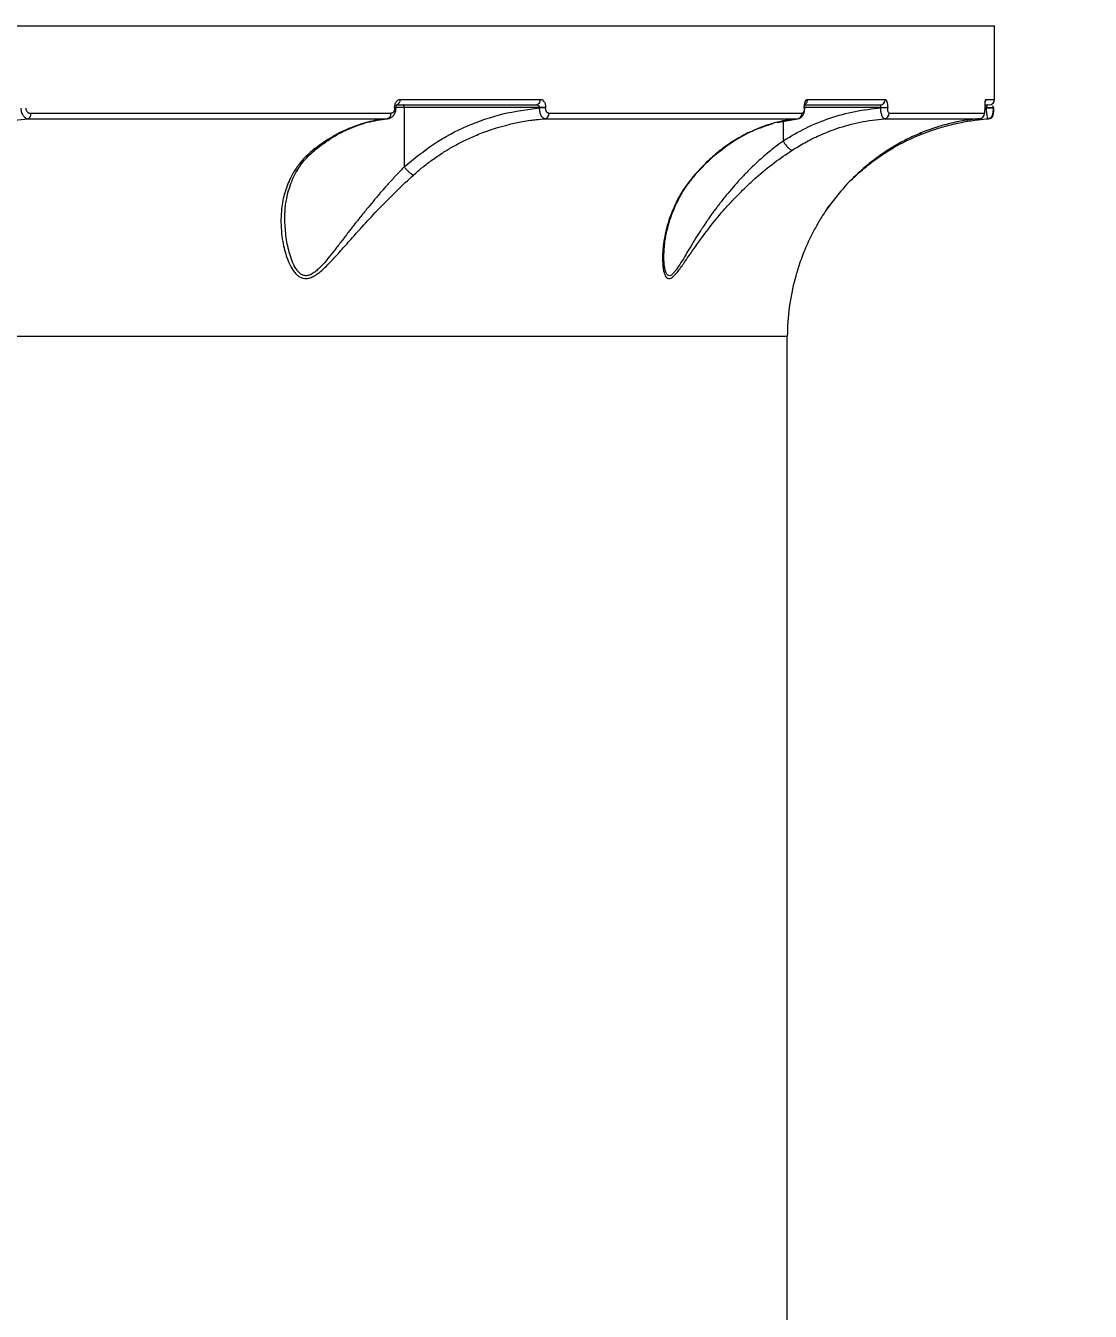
# Model space of a CAD drawing. Header units: millimetres. Extents: x -8045 to 6871, y -5915 to 5473.
# Drawn here: x -1684.4 to -1489.3, y -179.8 to 55.8 of the extents above; entities that cross this region are included whole.
import ezdxf

# ---------------------------------------------------------------- set-up
doc = ezdxf.new("R2010")
doc.units = ezdxf.units.MM
for name, color, linetype in [('DIKOM_ОБЪЕКТ', 7, 'Continuous'), ('DIKOM_РАЗМЕР_ЗОНА', 7, 'Continuous'), ('DIKOM_РАЗМЕР_ОБЪЕКТА', 7, 'Continuous')]:
    doc.layers.add(name, color=color, linetype=linetype)
doc.styles.add('style1', font='arial.ttf', dxfattribs={"width": 0.8})
doc.dimstyles.new('1-50', dxfattribs={"dimtxt": 300, "dimasz": 200, "dimexe": 100, "dimexo": 0, "dimgap": 100, "dimtad": 1, "dimtxsty": 'style1', "dimcen": 200, "dimclrd": 7, "dimclre": 7, "dimclrt": 7, "dimadec": 1, "dimazin": 2, "dimtfac": 1, "dimtmove": 0, "dimatfit": 2, "dimfxl": 0, "dimlwd": 25, "dimlwe": 18, "dimarcsym": 0})

# ---------------------------------------------------------------- blocks, each defined once
blk = doc.blocks.new('*D10')
at = {"layer": 'Defpoints', "color": 0, "linetype": 'Continuous', "transparency": 16777216}
for p in [(-1653.81, 3474.95), (-5616.46, -3083.4), (491.01, -3083.4)]:
    blk.add_point(p, dxfattribs=at)
at = {"layer": 'DIKOM_РАЗМЕР_ОБЪЕКТА', "color": 7, "linetype": 'Continuous', "lineweight": 18, "transparency": 16777216}
for p, q in [((-1653.81, 3474.95), (-5716.46, 3474.95)), ((491.01, -3083.4), (-5716.46, -3083.4))]:
    blk.add_line(p, q, dxfattribs=at)
at = {"layer": 'DIKOM_РАЗМЕР_ОБЪЕКТА', "color": 7, "linetype": 'Continuous', "lineweight": 25, "transparency": 16777216}
blk.add_line((-5616.46, 3274.95), (-5616.46, -2883.4), dxfattribs=at)
at = {"layer": 'DIKOM_РАЗМЕР_ОБЪЕКТА', "color": 7, "linetype": 'Continuous', "transparency": 16777216}
for points in [[(-5649.79, 3274.95), (-5583.12, 3274.95), (-5616.46, 3474.95)], [(-5649.79, -2883.4), (-5583.12, -2883.4), (-5616.46, -3083.4)]]:
    blk.add_solid(points, dxfattribs=at)
at = {"layer": 'DIKOM_РАЗМЕР_ОБЪЕКТА', "color": 7, "linetype": 'Continuous', "lineweight": 15, "transparency": 16777216, "insert": (-5869.63, -1326.86), "char_height": 300, "attachment_point": 5, "rotation": 90, "style": 'style1'}
blk.add_mtext('6550', dxfattribs=at)
blk = doc.blocks.new('*D12')
at = {"layer": 'Defpoints', "color": 0, "transparency": 16777216}
for p in [(-2189.61, 5472.65), (-7595.21, -5084.97), (-495.58, -5084.97)]:
    blk.add_point(p, dxfattribs=at)
at = {"layer": 'DIKOM_РАЗМЕР_ЗОНА', "color": 7, "lineweight": 18, "transparency": 16777216}
for p, q in [((-2189.61, 5472.65), (-7695.21, 5472.65)), ((-495.58, -5084.97), (-7695.21, -5084.97))]:
    blk.add_line(p, q, dxfattribs=at)
at = {"layer": 'DIKOM_РАЗМЕР_ЗОНА', "color": 7, "lineweight": 25, "transparency": 16777216}
blk.add_line((-7595.21, 5272.65), (-7595.21, -4884.97), dxfattribs=at)
at = {"layer": 'DIKOM_РАЗМЕР_ЗОНА', "color": 7, "transparency": 16777216}
for points in [[(-7628.55, 5272.65), (-7561.88, 5272.65), (-7595.21, 5472.65)], [(-7628.55, -4884.97), (-7561.88, -4884.97), (-7595.21, -5084.97)]]:
    blk.add_solid(points, dxfattribs=at)
at = {"layer": 'DIKOM_РАЗМЕР_ЗОНА', "color": 7, "transparency": 16777216, "insert": (-7848.38, -1452.59), "char_height": 300, "attachment_point": 5, "rotation": 90, "style": 'style1'}
blk.add_mtext('10550', dxfattribs=at)

msp = doc.modelspace()

# ---------------------------------------------------------------- linework, layer by layer
at = {"layer": 'DIKOM_ОБЪЕКТ', "color": 7, "linetype": 'Continuous', "lineweight": 15}
for p, q in [((-1925.811, 55.843), (-1506.813, 55.843)), ((-1506.813, 42.343), (-1506.813, 55.843)), ((-1616.784, 40.843), (-1616.784, 40.788)), ((-1616.784, 40.843), (-1616.522, 40.843)), ((-1616.522, 40.788), (-1616.784, 40.788)), ((-1616.522, 40.788), (-1616.522, 40.843)), ((-1615.043, 40.843), (-1616.522, 40.843)), ((-1615.771, 42.343), (-1590.051, 42.343)), ((-1615.043, 40.843), (-1615.043, 29.955)), ((-1590.242, 40.843), (-1615.043, 40.843)), ((-1590.242, 40.763), (-1590.242, 40.843)), ((-1589.111, 40.843), (-1590.242, 40.843)), ((-1589.111, 40.763), (-1590.242, 40.763)), ((-1589.111, 40.843), (-1589.111, 40.763)), ((-1541.703, 40.763), (-1541.703, 40.843)), ((-1541.703, 40.843), (-1541.619, 40.843)), ((-1541.62, 40.763), (-1541.703, 40.763)), ((-1541.619, 40.763), (-1541.619, 40.843)), ((-1527.702, 40.843), (-1541.619, 40.843)), ((-1541.076, 42.343), (-1526.875, 42.343)), ((-1527.702, 40.843), (-1527.702, 40.788)), ((-1527.702, 40.843), (-1526.418, 40.843)), ((-1526.418, 40.788), (-1527.702, 40.788)), ((-1526.418, 40.788), (-1526.418, 40.843)), ((-1508.575, 40.739), (-1508.575, 40.843)), ((-1508.575, 40.843), (-1508.571, 40.843)), ((-1508.575, 40.739), (-1508.571, 40.739)), ((-1508.571, 40.739), (-1508.571, 40.843)), ((-1508.316, 40.843), (-1508.571, 40.843)), ((-1508.55, 40.777), (-1508.316, 40.81)), ((-1508.409, 42.343), (-1506.813, 42.343)), ((-1508.316, 40.843), (-1508.316, 40.81)), ((-1508.316, 40.843), (-1506.981, 40.843)), ((-1508.316, 40.81), (-1506.981, 40.81)), ((-1506.981, 40.81), (-1506.981, 40.843)), ((-1683.977, 38.786), (-1618.146, 38.786)), ((-1683.44, 39.783), (-1617.463, 39.783)), ((-1589.248, 38.786), (-1542.963, 38.786)), ((-1588.501, 39.783), (-1542.114, 39.783)), ((-1546.724, 38.111), (-1542.585, 38.843)), ((-1545.583, 38.313), (-1545.583, 34.728)), ((-1527, 38.786), (-1509.608, 38.786)), ((-1526.115, 39.783), (-1508.685, 39.783)), ((-1507.941, 38.786), (-1508.002, 38.855)), ((-1545.583, 34.728), (-1545.582, 34.721)), ((-1615.043, 29.955), (-1615.042, 29.952)), ((-1561.582, 28.647), (-1561.845, 28.474)), ((-1537.631, 22.085), (-1537.121, 22.796)), ((-1544.813, -1.107), (-1864.965, -1.107)), ((-1544.813, -371.207), (-1544.813, -1.107))]:
    msp.add_line(p, q, dxfattribs=at)
at = {"layer": 'DIKOM_ОБЪЕКТ', "color": 7, "linetype": 'Continuous', "lineweight": 15, "flags": 128}
msp.add_lwpolyline([(-1615.043, 40.843), (-1615.046, 40.94), (-1615.055, 41.034), (-1615.07, 41.12), (-1615.09, 41.196), (-1615.115, 41.258), (-1615.143, 41.305), (-1615.174, 41.333), (-1615.206, 41.343)], dxfattribs=at)
at = {"layer": 'DIKOM_ОБЪЕКТ', "color": 7, "linetype": 'Continuous', "lineweight": 15}
for centre, radius, start, end in [((-1616.718, 42.246), 0.951, 291.88702, 5.8505), ((-1590.964, 42.253), 0.917, 276.9701, 5.58462), ((-1542.086, 42.324), 1.011, 301.0173, 1.03674), ((-1527.851, 42.319), 0.977, 271.43401, 1.36871), ((-1509.412, 42.343), 1.003, 333.29925, 0.01035), ((-1507.813, 42.343), 1, 270, 0), ((-1684.356, 39.633), 0.928, 294.10064, 9.29611), ((-1618.382, 39.68), 0.925, 284.81597, 6.40647), ((-1589.435, 39.704), 0.937, 281.52391, 4.838), ((-1543.081, 39.747), 0.968, 277.04162, 2.1475), ((-1527.097, 39.763), 0.982, 275.69753, 1.18136), ((-1509.684, 39.781), 0.998, 274.33695, 0.11555), ((-1508.014, 39.783), 1, 274.21327, 0.01087), ((-1504.813, -1.107), 40, 164.60174, 180)]:
    msp.add_arc(centre, radius, start, end, dxfattribs=at)
for points, knots in [([(-1685.306, 40.739), (-1685.295, 40.599), (-1685.274, 40.32), (-1685.173, 39.927), (-1685.028, 39.58), (-1684.793, 39.204), (-1684.439, 38.87), (-1684.129, 38.813), (-1683.977, 38.786)], [0, 0, 0, 0, 0.1344489, 0.2676277, 0.3980911, 0.5245839, 0.7667583, 1, 1, 1, 1]), ([(-1684.406, 40.739), (-1684.402, 40.669), (-1684.394, 40.529), (-1684.325, 40.333), (-1684.223, 40.161), (-1684.05, 39.975), (-1683.784, 39.816), (-1683.555, 39.794), (-1683.44, 39.783)], [0, 0, 0, 0, 0.1242497, 0.25008, 0.3726017, 0.5005396, 0.7503105, 1, 1, 1, 1]), ([(-1617.853, 38.835), (-1617.685, 38.896), (-1617.329, 39.025), (-1616.903, 39.463), (-1616.586, 40.072), (-1616.544, 40.544), (-1616.522, 40.788)], [0, 0, 0, 0, 0.2159777, 0.4581539, 0.7206856, 1, 1, 1, 1]), ([(-1616.784, 40.788), (-1616.795, 40.656), (-1616.816, 40.393), (-1616.972, 40.06), (-1617.196, 39.828), (-1617.374, 39.798), (-1617.463, 39.783)], [0, 0, 0, 0, 0.2507437, 0.5001123, 0.7499283, 1, 1, 1, 1]), ([(-1616.784, 40.843), (-1616.769, 41.04), (-1616.738, 41.434), (-1616.503, 41.929), (-1616.168, 42.275), (-1615.904, 42.32), (-1615.771, 42.343)], [0, 0, 0, 0, 0.2505474, 0.5002199, 0.7499992, 1, 1, 1, 1]), ([(-1616.522, 40.843), (-1616.52, 40.903), (-1616.515, 41.02), (-1616.486, 41.16), (-1616.451, 41.263), (-1616.408, 41.348), (-1616.373, 41.383), (-1616.376, 41.373), (-1616.376, 41.37)], [0, 0, 0, 0, 0.1836771, 0.3527184, 0.5090483, 0.6540283, 0.9160542, 1, 1, 1, 1]), ([(-1616.512, 41.343), (-1612.048, 41.343), (-1603.119, 41.343), (-1594.942, 41.343), (-1590.853, 41.343)], [0, 0, 0, 0, 0.5000004, 1, 1, 1, 1]), ([(-1615.043, 29.955), (-1613.248, 31.443), (-1609.658, 34.42), (-1603.505, 37.62), (-1597.008, 39.901), (-1592.497, 40.476), (-1590.242, 40.763)], [0, 0, 0, 0, 0.2503386, 0.5009739, 0.7504599, 1, 1, 1, 1]), ([(-1590.853, 41.343), (-1590.783, 41.337), (-1590.644, 41.326), (-1590.476, 41.246), (-1590.361, 41.147), (-1590.293, 41.051), (-1590.25, 40.948), (-1590.244, 40.877), (-1590.242, 40.843)], [0, 0, 0, 0, 0.2510889, 0.5001578, 0.6431904, 0.7722801, 0.890095, 1, 1, 1, 1]), ([(-1589.248, 38.786), (-1589.368, 38.816), (-1589.609, 38.878), (-1589.929, 39.325), (-1590.17, 39.977), (-1590.218, 40.5), (-1590.242, 40.763)], [0, 0, 0, 0, 0.2464259, 0.4950734, 0.7468395, 1, 1, 1, 1]), ([(-1590.051, 42.343), (-1589.931, 42.321), (-1589.69, 42.279), (-1589.43, 41.997), (-1589.27, 41.697), (-1589.181, 41.433), (-1589.122, 41.145), (-1589.115, 40.943), (-1589.111, 40.843)], [0, 0, 0, 0, 0.2500217, 0.4991512, 0.6248354, 0.7494589, 0.8748832, 1, 1, 1, 1]), ([(-1588.501, 39.783), (-1588.579, 39.796), (-1588.735, 39.824), (-1588.905, 40.008), (-1589.009, 40.204), (-1589.067, 40.377), (-1589.104, 40.566), (-1589.109, 40.697), (-1589.111, 40.763)], [0, 0, 0, 0, 0.2500669, 0.4991961, 0.6248908, 0.7494748, 0.8746863, 1, 1, 1, 1]), ([(-1545.583, 34.728), (-1544.208, 35.551), (-1541.462, 37.195), (-1537.022, 38.972), (-1532.429, 40.26), (-1529.277, 40.612), (-1527.702, 40.788)], [0, 0, 0, 0, 0.2498649, 0.4987252, 0.7494327, 1, 1, 1, 1]), ([(-1542.745, 38.832), (-1542.665, 38.857), (-1542.499, 38.911), (-1542.198, 39.11), (-1541.889, 39.485), (-1541.66, 40.085), (-1541.633, 40.534), (-1541.62, 40.763)], [0, 0, 0, 0, 0.1071607, 0.2221103, 0.4672218, 0.7276409, 1, 1, 1, 1]), ([(-1541.703, 40.763), (-1541.704, 40.697), (-1541.707, 40.565), (-1541.733, 40.376), (-1541.771, 40.204), (-1541.841, 40.007), (-1541.956, 39.824), (-1542.061, 39.796), (-1542.114, 39.783)], [0, 0, 0, 0, 0.1257329, 0.2511003, 0.3758872, 0.5013528, 0.750511, 1, 1, 1, 1]), ([(-1541.703, 40.843), (-1541.7, 40.943), (-1541.695, 41.145), (-1541.656, 41.434), (-1541.596, 41.698), (-1541.489, 41.997), (-1541.315, 42.279), (-1541.156, 42.322), (-1541.076, 42.343)], [0, 0, 0, 0, 0.1252867, 0.2510444, 0.3755146, 0.5012951, 0.7505083, 1, 1, 1, 1]), ([(-1541.62, 40.843), (-1541.618, 40.9), (-1541.616, 41.018), (-1541.599, 41.18), (-1541.577, 41.319), (-1541.561, 41.415), (-1541.553, 41.457), (-1541.566, 41.455), (-1541.568, 41.455)], [0, 0, 0, 0, 0.1709084, 0.3524103, 0.5452798, 0.7495002, 0.9670183, 1, 1, 1, 1]), ([(-1541.573, 41.343), (-1539.13, 41.343), (-1534.101, 41.343), (-1529.958, 41.343), (-1527.827, 41.343)], [0, 0, 0, 0, 0.485622, 1, 1, 1, 1]), ([(-1527.827, 41.343), (-1527.815, 41.339), (-1527.795, 41.333), (-1527.764, 41.283), (-1527.74, 41.211), (-1527.721, 41.119), (-1527.706, 41.003), (-1527.703, 40.906), (-1527.702, 40.843)], [0, 0, 0, 0, 0.1715853, 0.3122572, 0.4999737, 0.6322932, 0.7599027, 1, 1, 1, 1]), ([(-1527, 38.786), (-1527.084, 38.815), (-1527.252, 38.875), (-1527.478, 39.339), (-1527.647, 40.001), (-1527.684, 40.525), (-1527.702, 40.788)], [0, 0, 0, 0, 0.2504389, 0.5004573, 0.7502254, 1, 1, 1, 1]), ([(-1526.875, 42.343), (-1526.815, 42.32), (-1526.695, 42.275), (-1526.544, 41.929), (-1526.439, 41.434), (-1526.425, 41.04), (-1526.418, 40.843)], [0, 0, 0, 0, 0.250005, 0.4998015, 0.7494595, 1, 1, 1, 1]), ([(-1526.115, 39.783), (-1526.155, 39.798), (-1526.234, 39.828), (-1526.334, 40.06), (-1526.404, 40.393), (-1526.413, 40.656), (-1526.418, 40.788)], [0, 0, 0, 0, 0.2500539, 0.4998915, 0.7492392, 1, 1, 1, 1]), ([(-1508.685, 39.783), (-1508.672, 39.794), (-1508.646, 39.816), (-1508.616, 39.974), (-1508.596, 40.16), (-1508.585, 40.332), (-1508.577, 40.528), (-1508.576, 40.669), (-1508.575, 40.739)], [0, 0, 0, 0, 0.2487719, 0.4982704, 0.626274, 0.7492652, 0.875314, 1, 1, 1, 1]), ([(-1508.667, 39.811), (-1508.649, 39.871), (-1508.602, 40.033), (-1508.584, 40.351), (-1508.577, 40.607), (-1508.573, 40.739)], [0, 0, 0, 0, 0.2209188, 0.5981446, 1, 1, 1, 1]), ([(-1508.575, 40.843), (-1508.575, 40.952), (-1508.573, 41.173), (-1508.561, 41.478), (-1508.543, 41.748), (-1508.513, 42.038), (-1508.467, 42.289), (-1508.429, 42.325), (-1508.409, 42.343)], [0, 0, 0, 0, 0.1238426, 0.2506037, 0.3732746, 0.50155, 0.7510089, 1, 1, 1, 1]), ([(-1508.565, 41.343), (-1508.347, 41.343), (-1507.82, 41.343), (-1507.917, 41.343), (-1507.974, 41.343)], [0, 0, 0, 0, 0.4124068, 1, 1, 1, 1]), ([(-1507.939, 41.343), (-1507.98, 41.338), (-1508.062, 41.327), (-1508.162, 41.254), (-1508.232, 41.163), (-1508.276, 41.073), (-1508.309, 40.967), (-1508.314, 40.883), (-1508.316, 40.843)], [0, 0, 0, 0, 0.2508869, 0.5002326, 0.6339503, 0.7500313, 0.880474, 1, 1, 1, 1]), ([(-1508.002, 38.855), (-1508.023, 38.871), (-1508.084, 38.92), (-1508.163, 39.243), (-1508.229, 39.642), (-1508.27, 40), (-1508.301, 40.395), (-1508.311, 40.671), (-1508.316, 40.81)], [0, 0, 0, 0, 0.1388753, 0.4194551, 0.5622982, 0.7067805, 0.8530827, 1, 1, 1, 1]), ([(-1508.002, 38.818), (-1507.966, 38.82), (-1507.892, 38.824), (-1507.747, 38.858), (-1507.578, 38.94), (-1507.412, 39.093), (-1507.218, 39.396), (-1507.101, 39.829), (-1507.028, 40.367), (-1507.01, 40.66), (-1507.001, 40.81)], [0, 0, 0, 0, 0.04047, 0.0815645, 0.1700826, 0.2725467, 0.3909456, 0.672724, 0.832564, 1, 1, 1, 1]), ([(-1507.001, 40.843), (-1507.019, 40.9), (-1507.053, 41.011), (-1507.135, 41.093), (-1507.21, 41.116), (-1507.232, 41.123)], [0, 0, 0, 0, 0.4192404, 0.8209641, 1, 1, 1, 1]), ([(-1507.014, 39.783), (-1507.01, 39.797), (-1507.002, 39.826), (-1506.993, 40.018), (-1506.987, 40.222), (-1506.984, 40.403), (-1506.982, 40.601), (-1506.982, 40.74), (-1506.982, 40.81)], [0, 0, 0, 0, 0.2499541, 0.4991757, 0.6254173, 0.7495063, 0.8753997, 1, 1, 1, 1]), ([(-1719.957, 22.5), (-1719.216, 23.271), (-1717.686, 24.864), (-1715.107, 27.091), (-1712.581, 28.989), (-1710.161, 30.579), (-1707.996, 31.855), (-1705.725, 33.05), (-1702.659, 34.482), (-1698.701, 36.005), (-1693.871, 37.378), (-1688.958, 38.354), (-1685.64, 38.641), (-1683.977, 38.786)], [0, 0, 0, 0, 0.07811, 0.1613358, 0.2497931, 0.3106121, 0.375053, 0.4356387, 0.5007519, 0.6262812, 0.750821, 0.8751073, 1, 1, 1, 1]), ([(-1618.146, 38.786), (-1619.344, 38.616), (-1621.74, 38.276), (-1625.249, 37.048), (-1628.637, 35.357), (-1630.736, 33.794), (-1631.777, 33.018)], [0, 0, 0, 0, 0.2499507, 0.4999017, 0.7518005, 1, 1, 1, 1]), ([(-1631.375, 33.098), (-1630.325, 33.886), (-1628.218, 35.466), (-1624.82, 37.157), (-1621.31, 38.368), (-1618.915, 38.685), (-1617.715, 38.843)], [0, 0, 0, 0, 0.249847, 0.5011935, 0.7502494, 1, 1, 1, 1]), ([(-1613.324, 28.474), (-1612.784, 28.947), (-1611.68, 29.914), (-1609.891, 31.275), (-1608.054, 32.527), (-1606.154, 33.671), (-1604.183, 34.72), (-1602.376, 35.554), (-1600.741, 36.218), (-1599.279, 36.751), (-1597.604, 37.285), (-1595.603, 37.823), (-1593.666, 38.23), (-1592.024, 38.49), (-1590.663, 38.665), (-1589.787, 38.74), (-1589.248, 38.786)], [0, 0, 0, 0, 0.0796027, 0.1630013, 0.2502036, 0.3277904, 0.4112922, 0.5007232, 0.5515625, 0.6100789, 0.6762743, 0.7501603, 0.844387, 0.9003101, 0.938561, 1, 1, 1, 1]), ([(-1542.963, 38.786), (-1543.538, 38.72), (-1544.452, 38.617), (-1546.163, 38.295), (-1547.957, 37.835), (-1549.954, 37.129), (-1551.605, 36.408), (-1553.446, 35.469), (-1555.459, 34.24), (-1557.744, 32.529), (-1559.868, 30.649), (-1561.201, 29.183), (-1561.845, 28.474)], [0, 0, 0, 0, 0.0834525, 0.1325782, 0.2499226, 0.3473671, 0.4310407, 0.5009615, 0.6323513, 0.7505552, 0.8795218, 1, 1, 1, 1]), ([(-1561.673, 28.534), (-1561.051, 29.219), (-1559.698, 30.708), (-1557.325, 32.809), (-1554.434, 34.885), (-1551.091, 36.738), (-1548.647, 37.532), (-1547.41, 37.934)], [0, 0, 0, 0, 0.1501101, 0.3263605, 0.5299356, 0.762149, 1, 1, 1, 1]), ([(-1543.932, 33.018), (-1543.172, 33.488), (-1541.549, 34.492), (-1538.831, 35.832), (-1535.446, 37.161), (-1531.462, 38.275), (-1528.487, 38.615), (-1527, 38.786)], [0, 0, 0, 0, 0.1471496, 0.3139279, 0.5003328, 0.7501632, 1, 1, 1, 1]), ([(-1509.608, 38.786), (-1510.425, 38.704), (-1512.137, 38.532), (-1514.682, 38.033), (-1517.355, 37.313), (-1519.954, 36.389), (-1522.402, 35.3), (-1524.718, 34.078), (-1526.981, 32.68), (-1529.264, 31.031), (-1531.856, 28.855), (-1534.626, 26.107), (-1536.474, 23.664), (-1537.355, 22.5)], [0, 0, 0, 0, 0.0794214, 0.166399, 0.2491837, 0.3436979, 0.4269137, 0.4989151, 0.5848867, 0.6680879, 0.7497662, 0.8807261, 1, 1, 1, 1]), ([(-1520.058, 36.027), (-1519.41, 36.271), (-1517.935, 36.826), (-1515.406, 37.58), (-1512.633, 38.206), (-1510.077, 38.602), (-1508.562, 38.732), (-1507.941, 38.786)], [0, 0, 0, 0, 0.1659201, 0.3773748, 0.6331755, 0.8496454, 1, 1, 1, 1]), ([(-1532.559, 28.029), (-1532.144, 28.427), (-1531.114, 29.417), (-1529.305, 30.867), (-1527.325, 32.273), (-1525.439, 33.437), (-1523.067, 34.748), (-1521.264, 35.514), (-1520.058, 36.027)], [0, 0, 0, 0, 0.1190041, 0.2958978, 0.4659481, 0.6012, 0.7331312, 1, 1, 1, 1]), ([(-1520.425, 36.145), (-1520.397, 36.12), (-1520.307, 36.044), (-1520.18, 35.999), (-1520.098, 36.018), (-1520.058, 36.027)], [0, 0, 0, 0, 0.1957106, 0.6117067, 1, 1, 1, 1]), ([(-1631.777, 33.018), (-1632.322, 32.541), (-1633.433, 31.567), (-1634.77, 29.892), (-1636.026, 27.799), (-1637.005, 25.254), (-1637.511, 22.633), (-1637.654, 20.29), (-1637.582, 18.278), (-1637.34, 16.413), (-1636.98, 14.761), (-1636.523, 13.268), (-1635.95, 11.903), (-1635.317, 10.857), (-1634.729, 10.192), (-1634.029, 9.639), (-1633.184, 9.404), (-1632.252, 9.61), (-1631.557, 9.94), (-1630.851, 10.413), (-1629.816, 11.257), (-1628.412, 12.658), (-1626.653, 14.594), (-1624.554, 16.968), (-1622.117, 19.696), (-1619.285, 22.72), (-1616.343, 25.69), (-1614.331, 27.545), (-1613.324, 28.474)], [0, 0, 0, 0, 0.039976, 0.0815416, 0.1251087, 0.1871833, 0.2496235, 0.29077, 0.3324813, 0.3734629, 0.405904, 0.4359225, 0.4695475, 0.498306, 0.5147444, 0.5296786, 0.5610926, 0.5763338, 0.5925658, 0.6075602, 0.6240923, 0.6638542, 0.7068446, 0.7497486, 0.812132, 0.8743377, 0.9370948, 1, 1, 1, 1]), ([(-1636.895, 20.545), (-1636.892, 20.932), (-1636.887, 21.656), (-1636.824, 22.734), (-1636.631, 23.968), (-1636.319, 25.37), (-1635.782, 27.077), (-1634.854, 29.074), (-1633.454, 31.209), (-1632.008, 32.492), (-1631.267, 33.15)], [0, 0, 0, 0, 0.0946823, 0.177607, 0.2510051, 0.3450991, 0.4692184, 0.6226221, 0.8066047, 1, 1, 1, 1]), ([(-1631.311, 33.17), (-1631.358, 33.132), (-1631.482, 33.032), (-1631.664, 33.023), (-1631.777, 33.018)], [0, 0, 0, 0, 0.382433, 1, 1, 1, 1]), ([(-1561.845, 28.474), (-1562.578, 27.55), (-1564.043, 25.7), (-1565.424, 23.068), (-1566.37, 20.727), (-1566.981, 18.712), (-1567.38, 16.842), (-1567.605, 15.178), (-1567.704, 13.672), (-1567.684, 12.278), (-1567.554, 11.189), (-1567.375, 10.463), (-1567.123, 9.827), (-1566.753, 9.449), (-1566.259, 9.503), (-1565.854, 9.744), (-1565.419, 10.15), (-1564.749, 10.923), (-1563.777, 12.274), (-1562.477, 14.178), (-1560.831, 16.535), (-1558.805, 19.254), (-1556.575, 21.947), (-1554.458, 24.261), (-1552.532, 26.196), (-1550.134, 28.398), (-1547.264, 30.762), (-1545.018, 32.282), (-1543.932, 33.018)], [0, 0, 0, 0, 0.0626382, 0.1252897, 0.1665067, 0.2082741, 0.2494061, 0.2817624, 0.3119829, 0.3454828, 0.3744555, 0.390984, 0.4059772, 0.4373836, 0.4528835, 0.4689931, 0.4839701, 0.5004511, 0.5398831, 0.5827293, 0.6256344, 0.6878834, 0.7498866, 0.7919034, 0.8336247, 0.874744, 0.9394043, 1, 1, 1, 1]), ([(-1545.582, 34.721), (-1546.276, 34.202), (-1547.668, 33.159), (-1549.713, 31.407), (-1551.505, 29.721), (-1553.076, 28.113), (-1554.409, 26.655), (-1555.715, 25.129), (-1556.681, 23.928), (-1557.38, 23.022), (-1557.815, 22.446), (-1558.274, 21.825), (-1558.754, 21.161), (-1559.09, 20.684), (-1559.361, 20.293), (-1559.72, 19.771), (-1560.253, 18.98), (-1560.833, 18.09), (-1561.5, 17.043), (-1562.289, 15.768), (-1563.211, 14.233), (-1564.093, 12.758), (-1564.814, 11.605), (-1565.373, 10.828), (-1565.793, 10.344), (-1566.188, 10.042), (-1566.546, 9.985), (-1566.789, 10.154), (-1566.951, 10.393), (-1567.088, 10.69), (-1567.225, 11.152), (-1567.354, 11.898), (-1567.43, 12.757), (-1567.429, 13.414), (-1567.428, 13.685)], [0, 0, 0, 0, 0.0619951, 0.1244057, 0.187731, 0.2331032, 0.281151, 0.3261322, 0.3748365, 0.3909098, 0.4082498, 0.4268551, 0.4467283, 0.4678672, 0.4695362, 0.4816586, 0.5144258, 0.5402202, 0.5611574, 0.60812, 0.6550594, 0.702036, 0.7486841, 0.7737296, 0.7957472, 0.8201391, 0.8430966, 0.8655623, 0.8776009, 0.890333, 0.9124244, 0.9375583, 0.9741505, 1, 1, 1, 1]), ([(-1545.582, 34.721), (-1545.491, 34.573), (-1545.276, 34.218), (-1544.936, 33.775), (-1544.615, 33.427), (-1544.354, 33.198), (-1544.111, 33.042), (-1543.992, 33.026), (-1543.932, 33.018)], [0, 0, 0, 0, 0.164943, 0.3941411, 0.532644, 0.6832783, 0.8410997, 1, 1, 1, 1]), ([(-1615.042, 29.952), (-1615.489, 29.49), (-1616.41, 28.537), (-1617.759, 27.072), (-1619.117, 25.545), (-1620.404, 24.046), (-1621.711, 22.474), (-1622.975, 20.911), (-1624.243, 19.3), (-1625.463, 17.723), (-1626.668, 16.15), (-1627.864, 14.598), (-1629.059, 13.098), (-1630.088, 11.91), (-1630.932, 11.083), (-1631.597, 10.54), (-1632.262, 10.153), (-1632.937, 9.977), (-1633.458, 10.052), (-1633.847, 10.232), (-1634.199, 10.478), (-1634.598, 10.894), (-1635.13, 11.684), (-1635.657, 12.84), (-1636.127, 14.314), (-1636.475, 15.843), (-1636.72, 17.397), (-1636.853, 18.956), (-1636.913, 20.008), (-1636.894, 20.535), (-1636.894, 20.545)], [0, 0, 0, 0, 0.0443868, 0.0913314, 0.1351935, 0.1824836, 0.224385, 0.2729254, 0.3181611, 0.363547, 0.4091723, 0.4548177, 0.5004809, 0.5459299, 0.5702739, 0.5916612, 0.6156094, 0.6374922, 0.6595707, 0.6711488, 0.6832793, 0.7045305, 0.728707, 0.7738708, 0.8189642, 0.8642495, 0.9093637, 0.9542753, 0.9990942, 1, 1, 1, 1]), ([(-1615.042, 29.952), (-1614.899, 29.786), (-1614.606, 29.444), (-1614.119, 28.986), (-1613.66, 28.63), (-1613.434, 28.525), (-1613.324, 28.474)], [0, 0, 0, 0, 0.2427352, 0.5000581, 0.7573596, 1, 1, 1, 1]), ([(-1567.436, 13.651), (-1567.396, 14.519), (-1567.324, 16.084), (-1566.904, 18.206), (-1566.47, 19.803), (-1566.011, 21.172), (-1565.438, 22.615), (-1564.57, 24.403), (-1563.332, 26.498), (-1562.16, 27.91), (-1561.556, 28.639)], [0, 0, 0, 0, 0.1728738, 0.3119364, 0.4168069, 0.4905888, 0.5782842, 0.6959635, 0.8430356, 1, 1, 1, 1]), ([(-1537.355, 22.5), (-1537.797, 21.852), (-1538.686, 20.549), (-1539.82, 18.576), (-1540.747, 16.753), (-1541.472, 15.132), (-1542.06, 13.669), (-1542.546, 12.312), (-1542.885, 11.25), (-1543.098, 10.531), (-1543.276, 9.902), (-1543.383, 9.494), (-1543.379, 9.509), (-1543.378, 9.512)], [0, 0, 0, 0, 0.129182, 0.2598433, 0.3883246, 0.4890644, 0.5832371, 0.6872239, 0.7776118, 0.828982, 0.8757155, 0.9734965, 1, 1, 1, 1])]:
    msp.add_open_spline(points, degree=3, knots=knots, dxfattribs=at)

# ---------------------------------------------------------------- dimensions: what is measured, and where the dimension line sits
at = {"layer": 'DIKOM_РАЗМЕР_ЗОНА'}
dim = msp.add_linear_dim(base=(-7595.212, -5084.969), p1=(-2189.606, 5472.652), p2=(-495.584, -5084.969), angle=90, text='10550', dimstyle='1-50', dxfattribs=at)
dim.commit()
dim.dimension.update_dxf_attribs({"geometry": '*D12', "text_midpoint": (-7595.212, -1452.593), "dimtype": 160})
at = {"layer": 'DIKOM_РАЗМЕР_ОБЪЕКТА', "color": 7, "linetype": 'Continuous', "lineweight": 15}
dim = msp.add_linear_dim(base=(-5616.456, -3083.398), p1=(-1653.813, 3474.95), p2=(491.015, -3083.398), angle=90, text='6550', dimstyle='1-50', dxfattribs=at)
dim.commit()
dim.dimension.update_dxf_attribs({"geometry": '*D10', "text_midpoint": (-5616.456, -1326.858), "dimtype": 160})

doc.saveas('drawing.dxf')
